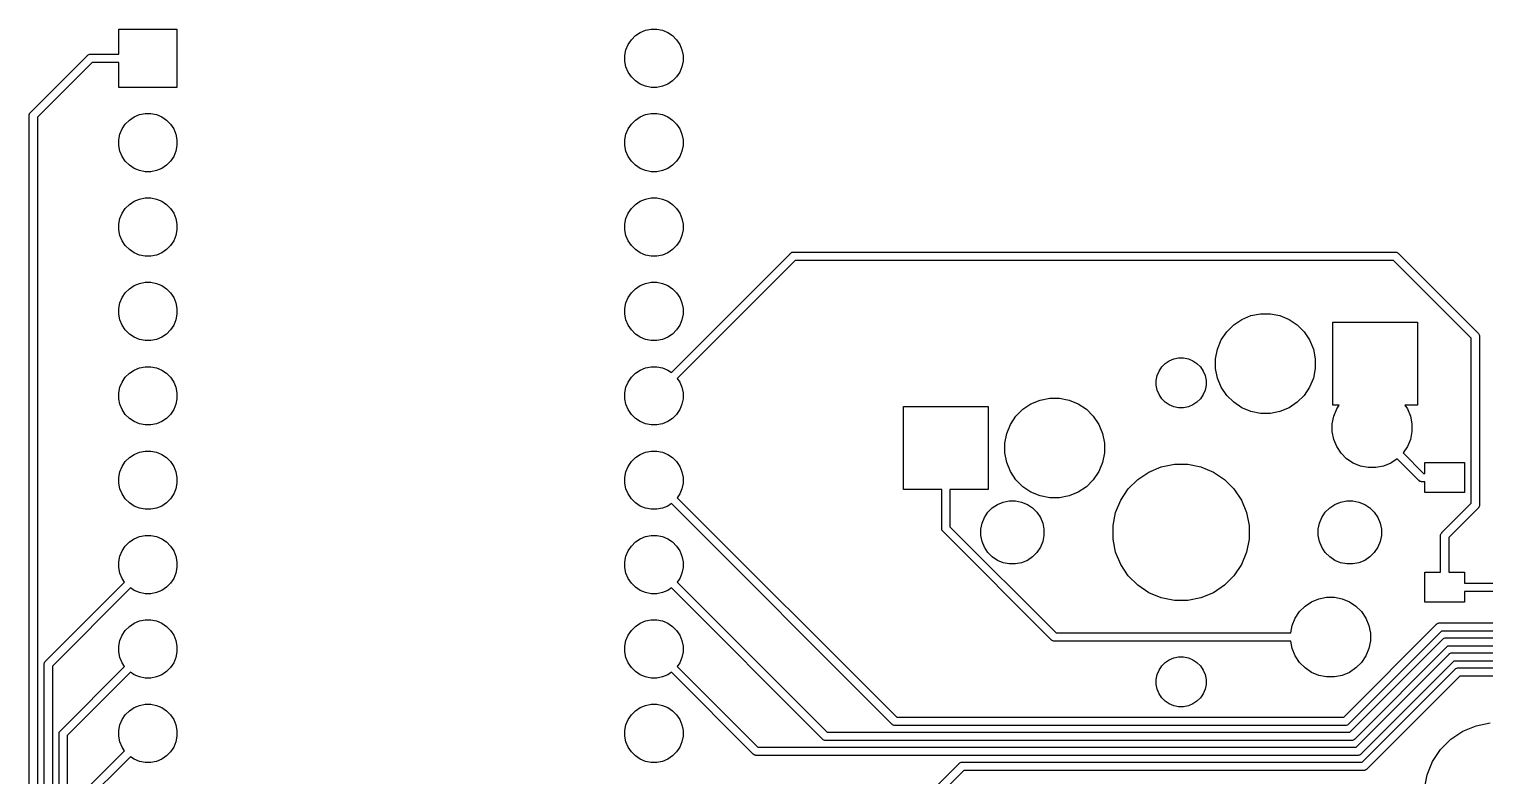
# Model space of a CAD drawing. Extents: x 52 to 337, y -160 to -34.
# Drawn here: x 54.21 to 98.05, y -56.54 to -34.07 of the extents above; entities that cross this region are included whole.
import ezdxf

# ---------------------------------------------------------------- set-up
doc = ezdxf.new("R2010")
doc.units = 0
doc.layers.add('BLACK', color=7, linetype='CONTINUOUS')

msp = doc.modelspace()

# ---------------------------------------------------------------- linework, layer by layer
at = {"layer": 'BLACK', "linetype": 'CONTINUOUS'}
for p, q in [((56.9087, -34.8175), (56.9087, -34.0662)), ((56.9087, -34.0662), (58.6613, -34.0662)), ((58.6613, -34.0662), (58.6613, -35.8188)), ((72.4664, -34.2618), (72.6099, -34.1659)), ((72.6099, -34.1659), (72.7694, -34.0999)), ((72.7694, -34.0999), (72.9387, -34.0662)), ((72.9387, -34.0662), (73.1113, -34.0662)), ((73.1113, -34.0662), (73.2806, -34.0999)), ((73.2806, -34.0999), (73.4401, -34.1659)), ((73.4401, -34.1659), (73.5836, -34.2618)), ((72.1824, -34.6869), (72.2484, -34.5274)), ((72.2484, -34.5274), (72.3443, -34.3839)), ((72.3443, -34.3839), (72.4664, -34.2618)), ((73.5836, -34.2618), (73.7057, -34.3839)), ((73.7057, -34.3839), (73.8016, -34.5274)), ((73.8016, -34.5274), (73.8676, -34.6869)), ((54.2496, -36.5736), (55.9648, -34.8584)), ((56.1093, -35.0675), (54.4587, -36.7181)), ((55.9648, -34.8584), (55.9687, -34.8537)), ((55.9687, -34.8537), (55.9734, -34.8498)), ((55.9734, -34.8498), (55.9877, -34.8381)), ((55.9734, -34.8498), (55.9734, -34.8498)), ((55.9877, -34.8381), (56.0094, -34.8265)), ((55.9877, -34.8381), (55.9877, -34.8381)), ((55.9877, -34.8381), (55.9877, -34.8381)), ((56.0094, -34.8265), (56.033, -34.8193)), ((56.033, -34.8193), (56.0514, -34.8175)), ((56.0514, -34.8175), (56.0575, -34.8169)), ((56.0514, -34.8175), (56.0514, -34.8175)), ((56.0575, -34.8169), (56.0636, -34.8175)), ((56.0636, -34.8175), (56.9087, -34.8175)), ((56.9087, -35.0675), (56.1093, -35.0675)), ((56.9087, -35.8188), (56.9087, -35.0675)), ((72.1487, -34.8562), (72.1824, -34.6869)), ((72.1487, -35.0288), (72.1487, -34.8562)), ((72.1824, -35.1981), (72.1487, -35.0288)), ((73.8676, -34.6869), (73.9013, -34.8562)), ((73.9013, -35.0288), (73.8676, -35.1981)), ((73.9013, -34.8562), (73.9013, -35.0288)), ((72.2484, -35.3576), (72.1824, -35.1981)), ((72.3443, -35.5011), (72.2484, -35.3576)), ((72.4664, -35.6232), (72.3443, -35.5011)), ((73.7057, -35.5011), (73.5836, -35.6232)), ((73.8016, -35.3576), (73.7057, -35.5011)), ((73.8676, -35.1981), (73.8016, -35.3576)), ((58.6613, -35.8188), (56.9087, -35.8188)), ((72.6099, -35.7191), (72.4664, -35.6232)), ((72.7694, -35.7851), (72.6099, -35.7191)), ((72.9387, -35.8188), (72.7694, -35.7851)), ((73.1113, -35.8188), (72.9387, -35.8188)), ((73.2806, -35.7851), (73.1113, -35.8188)), ((73.4401, -35.7191), (73.2806, -35.7851)), ((73.5836, -35.6232), (73.4401, -35.7191)), ((54.208, -36.6663), (54.2087, -36.6602)), ((54.2087, -36.6725), (54.208, -36.6663)), ((54.2087, -36.6602), (54.2105, -36.6418)), ((54.2087, -36.6602), (54.2087, -36.6602)), ((54.2087, -65.8914), (54.2087, -36.6725)), ((54.2105, -36.6418), (54.2176, -36.6183)), ((54.2176, -36.6183), (54.2241, -36.6062)), ((54.2241, -36.6062), (54.2292, -36.5966)), ((54.2292, -36.5966), (54.2409, -36.5823)), ((54.2409, -36.5823), (54.2448, -36.5775)), ((54.2448, -36.5775), (54.2496, -36.5736)), ((54.4587, -36.7181), (54.4587, -65.8458)), ((57.1043, -36.9239), (57.2264, -36.8018)), ((57.2264, -36.8018), (57.3699, -36.7059)), ((57.3699, -36.7059), (57.5294, -36.6399)), ((57.5294, -36.6399), (57.6987, -36.6062)), ((57.6987, -36.6062), (57.8713, -36.6062)), ((57.8713, -36.6062), (58.0406, -36.6399)), ((58.0406, -36.6399), (58.2001, -36.7059)), ((58.2001, -36.7059), (58.3436, -36.8018)), ((58.3436, -36.8018), (58.4657, -36.9239)), ((72.3443, -36.9239), (72.4664, -36.8018)), ((72.4664, -36.8018), (72.6099, -36.7059)), ((72.6099, -36.7059), (72.7694, -36.6399)), ((72.7694, -36.6399), (72.9387, -36.6062)), ((72.9387, -36.6062), (73.1113, -36.6062)), ((73.1113, -36.6062), (73.2806, -36.6399)), ((73.2806, -36.6399), (73.4401, -36.7059)), ((73.4401, -36.7059), (73.5836, -36.8018)), ((73.5836, -36.8018), (73.7057, -36.9239)), ((56.9087, -37.3962), (56.9424, -37.2269)), ((56.9424, -37.2269), (57.0084, -37.0674)), ((57.0084, -37.0674), (57.1043, -36.9239)), ((58.4657, -36.9239), (58.5616, -37.0674)), ((58.5616, -37.0674), (58.6276, -37.2269)), ((58.6276, -37.2269), (58.6613, -37.3962)), ((72.1487, -37.3962), (72.1824, -37.2269)), ((72.1824, -37.2269), (72.2484, -37.0674)), ((72.2484, -37.0674), (72.3443, -36.9239)), ((73.7057, -36.9239), (73.8016, -37.0674)), ((73.8016, -37.0674), (73.8676, -37.2269)), ((73.8676, -37.2269), (73.9013, -37.3962)), ((56.9087, -37.5688), (56.9087, -37.3962)), ((56.9424, -37.7381), (56.9087, -37.5688)), ((58.6613, -37.5688), (58.6276, -37.7381)), ((58.6613, -37.3962), (58.6613, -37.5688)), ((72.1487, -37.5688), (72.1487, -37.3962)), ((72.1824, -37.7381), (72.1487, -37.5688)), ((73.9013, -37.5688), (73.8676, -37.7381)), ((73.9013, -37.3962), (73.9013, -37.5688)), ((57.0084, -37.8976), (56.9424, -37.7381)), ((57.1043, -38.0411), (57.0084, -37.8976)), ((57.2264, -38.1632), (57.1043, -38.0411)), ((58.4657, -38.0411), (58.3436, -38.1632)), ((58.5616, -37.8976), (58.4657, -38.0411)), ((58.6276, -37.7381), (58.5616, -37.8976)), ((72.2484, -37.8976), (72.1824, -37.7381)), ((72.3443, -38.0411), (72.2484, -37.8976)), ((72.4664, -38.1632), (72.3443, -38.0411)), ((73.7057, -38.0411), (73.5836, -38.1632)), ((73.8016, -37.8976), (73.7057, -38.0411)), ((73.8676, -37.7381), (73.8016, -37.8976)), ((57.3699, -38.2591), (57.2264, -38.1632)), ((57.5294, -38.3251), (57.3699, -38.2591)), ((57.6987, -38.3588), (57.5294, -38.3251)), ((57.8713, -38.3588), (57.6987, -38.3588)), ((58.0406, -38.3251), (57.8713, -38.3588)), ((58.2001, -38.2591), (58.0406, -38.3251)), ((58.3436, -38.1632), (58.2001, -38.2591)), ((72.6099, -38.2591), (72.4664, -38.1632)), ((72.7694, -38.3251), (72.6099, -38.2591)), ((72.9387, -38.3588), (72.7694, -38.3251)), ((73.1113, -38.3588), (72.9387, -38.3588)), ((73.2806, -38.3251), (73.1113, -38.3588)), ((73.4401, -38.2591), (73.2806, -38.3251)), ((73.5836, -38.1632), (73.4401, -38.2591)), ((57.1043, -39.4639), (57.2264, -39.3418)), ((57.2264, -39.3418), (57.3699, -39.2459)), ((57.3699, -39.2459), (57.5294, -39.1799)), ((57.5294, -39.1799), (57.6987, -39.1462)), ((57.6987, -39.1462), (57.8713, -39.1462)), ((57.8713, -39.1462), (58.0406, -39.1799)), ((58.0406, -39.1799), (58.2001, -39.2459)), ((58.2001, -39.2459), (58.3436, -39.3418)), ((58.3436, -39.3418), (58.4657, -39.4639)), ((72.3443, -39.4639), (72.4664, -39.3418)), ((72.4664, -39.3418), (72.6099, -39.2459)), ((72.6099, -39.2459), (72.7694, -39.1799)), ((72.7694, -39.1799), (72.9387, -39.1462)), ((72.9387, -39.1462), (73.1113, -39.1462)), ((73.1113, -39.1462), (73.2806, -39.1799)), ((73.2806, -39.1799), (73.4401, -39.2459)), ((73.4401, -39.2459), (73.5836, -39.3418)), ((73.5836, -39.3418), (73.7057, -39.4639)), ((56.9087, -39.9362), (56.9424, -39.7669)), ((56.9424, -39.7669), (57.0084, -39.6074)), ((57.0084, -39.6074), (57.1043, -39.4639)), ((58.4657, -39.4639), (58.5616, -39.6074)), ((58.5616, -39.6074), (58.6276, -39.7669)), ((58.6276, -39.7669), (58.6613, -39.9362)), ((72.1487, -39.9362), (72.1824, -39.7669)), ((72.1824, -39.7669), (72.2484, -39.6074)), ((72.2484, -39.6074), (72.3443, -39.4639)), ((73.7057, -39.4639), (73.8016, -39.6074)), ((73.8016, -39.6074), (73.8676, -39.7669)), ((73.8676, -39.7669), (73.9013, -39.9362)), ((56.9087, -40.1088), (56.9087, -39.9362)), ((56.9424, -40.2781), (56.9087, -40.1088)), ((57.0084, -40.4376), (56.9424, -40.2781)), ((58.6276, -40.2781), (58.5616, -40.4376)), ((58.6613, -40.1088), (58.6276, -40.2781)), ((58.6613, -39.9362), (58.6613, -40.1088)), ((72.1487, -40.1088), (72.1487, -39.9362)), ((72.1824, -40.2781), (72.1487, -40.1088)), ((72.2484, -40.4376), (72.1824, -40.2781)), ((73.8676, -40.2781), (73.8016, -40.4376)), ((73.9013, -40.1088), (73.8676, -40.2781)), ((73.9013, -39.9362), (73.9013, -40.1088)), ((57.1043, -40.5811), (57.0084, -40.4376)), ((57.2264, -40.7032), (57.1043, -40.5811)), ((57.3699, -40.7991), (57.2264, -40.7032)), ((58.3436, -40.7032), (58.2001, -40.7991)), ((58.4657, -40.5811), (58.3436, -40.7032)), ((58.5616, -40.4376), (58.4657, -40.5811)), ((72.3443, -40.5811), (72.2484, -40.4376)), ((72.4664, -40.7032), (72.3443, -40.5811)), ((72.6099, -40.7991), (72.4664, -40.7032)), ((73.5836, -40.7032), (73.4401, -40.7991)), ((73.7057, -40.5811), (73.5836, -40.7032)), ((73.8016, -40.4376), (73.7057, -40.5811)), ((57.5294, -40.8651), (57.3699, -40.7991)), ((57.6987, -40.8988), (57.5294, -40.8651)), ((57.8713, -40.8988), (57.6987, -40.8988)), ((58.0406, -40.8651), (57.8713, -40.8988)), ((58.2001, -40.7991), (58.0406, -40.8651)), ((72.7694, -40.8651), (72.6099, -40.7991)), ((72.9387, -40.8988), (72.7694, -40.8651)), ((73.1113, -40.8988), (72.9387, -40.8988)), ((73.2806, -40.8651), (73.1113, -40.8988)), ((73.4401, -40.7991), (73.2806, -40.8651)), ((73.5508, -44.3999), (77.1348, -40.8159)), ((77.2793, -41.025), (73.7276, -44.5767)), ((77.1348, -40.8159), (77.1387, -40.8112)), ((77.1387, -40.8112), (77.1434, -40.8073)), ((77.1434, -40.8073), (77.1577, -40.7956)), ((77.1434, -40.8073), (77.1434, -40.8073)), ((77.1577, -40.7956), (77.1794, -40.784)), ((77.1577, -40.7956), (77.1577, -40.7956)), ((77.1577, -40.7956), (77.1577, -40.7956)), ((77.1794, -40.784), (77.203, -40.7768)), ((77.203, -40.7768), (77.2214, -40.775)), ((77.2214, -40.775), (77.2275, -40.7744)), ((77.2214, -40.775), (77.2214, -40.775)), ((77.2275, -40.7744), (77.2336, -40.775)), ((77.2336, -40.775), (95.3439, -40.775)), ((95.2982, -41.025), (77.2793, -41.025)), ((97.6375, -43.3643), (95.2982, -41.025)), ((95.3439, -40.775), (95.35, -40.7744)), ((95.35, -40.7744), (95.3561, -40.775)), ((95.3561, -40.775), (95.3561, -40.775)), ((95.3561, -40.775), (95.3745, -40.7768)), ((95.3745, -40.7768), (95.3981, -40.784)), ((95.3981, -40.784), (95.4198, -40.7956)), ((95.4198, -40.7956), (95.4388, -40.8112)), ((95.4388, -40.8112), (95.4427, -40.816)), ((95.4427, -40.816), (97.8466, -43.2198)), ((57.0084, -42.1474), (57.1043, -42.0039)), ((57.1043, -42.0039), (57.2264, -41.8818)), ((57.2264, -41.8818), (57.3699, -41.7859)), ((57.3699, -41.7859), (57.5294, -41.7199)), ((57.5294, -41.7199), (57.6987, -41.6862)), ((57.6987, -41.6862), (57.8713, -41.6862)), ((57.8713, -41.6862), (58.0406, -41.7199)), ((58.0406, -41.7199), (58.2001, -41.7859)), ((58.2001, -41.7859), (58.3436, -41.8818)), ((58.3436, -41.8818), (58.4657, -42.0039)), ((58.4657, -42.0039), (58.5616, -42.1474)), ((72.2484, -42.1474), (72.3443, -42.0039)), ((72.3443, -42.0039), (72.4664, -41.8818)), ((72.4664, -41.8818), (72.6099, -41.7859)), ((72.6099, -41.7859), (72.7694, -41.7199)), ((72.7694, -41.7199), (72.9387, -41.6862)), ((72.9387, -41.6862), (73.1113, -41.6862)), ((73.1113, -41.6862), (73.2806, -41.7199)), ((73.2806, -41.7199), (73.4401, -41.7859)), ((73.4401, -41.7859), (73.5836, -41.8818)), ((73.5836, -41.8818), (73.7057, -42.0039)), ((73.7057, -42.0039), (73.8016, -42.1474)), ((56.9087, -42.4762), (56.9424, -42.3069)), ((56.9087, -42.6488), (56.9087, -42.4762)), ((56.9424, -42.3069), (57.0084, -42.1474)), ((58.5616, -42.1474), (58.6276, -42.3069)), ((58.6276, -42.3069), (58.6613, -42.4762)), ((58.6613, -42.4762), (58.6613, -42.6488)), ((72.1487, -42.4762), (72.1824, -42.3069)), ((72.1487, -42.6488), (72.1487, -42.4762)), ((72.1824, -42.3069), (72.2484, -42.1474)), ((73.8016, -42.1474), (73.8676, -42.3069)), ((73.8676, -42.3069), (73.9013, -42.4762)), ((73.9013, -42.4762), (73.9013, -42.6488)), ((56.9424, -42.8181), (56.9087, -42.6488)), ((57.0084, -42.9776), (56.9424, -42.8181)), ((58.6276, -42.8181), (58.5616, -42.9776)), ((58.6613, -42.6488), (58.6276, -42.8181)), ((72.1824, -42.8181), (72.1487, -42.6488)), ((72.2484, -42.9776), (72.1824, -42.8181)), ((73.8676, -42.8181), (73.8016, -42.9776)), ((73.9013, -42.6488), (73.8676, -42.8181)), ((90.4838, -42.9674), (90.7295, -42.8032)), ((90.7295, -42.8032), (91.0025, -42.6901)), ((91.0025, -42.6901), (91.2923, -42.6325)), ((91.2923, -42.6325), (91.5877, -42.6325)), ((91.5877, -42.6325), (91.8775, -42.6901)), ((91.8775, -42.6901), (92.1505, -42.8032)), ((92.1505, -42.8032), (92.3962, -42.9674)), ((93.467, -45.3825), (93.467, -42.8825)), ((93.467, -42.8825), (96.017, -42.8825)), ((96.017, -42.8825), (96.017, -45.3825)), ((57.1043, -43.1211), (57.0084, -42.9776)), ((57.2264, -43.2432), (57.1043, -43.1211)), ((57.3699, -43.3391), (57.2264, -43.2432)), ((57.5294, -43.4051), (57.3699, -43.3391)), ((58.2001, -43.3391), (58.0406, -43.4051)), ((58.3436, -43.2432), (58.2001, -43.3391)), ((58.4657, -43.1211), (58.3436, -43.2432)), ((58.5616, -42.9776), (58.4657, -43.1211)), ((72.3443, -43.1211), (72.2484, -42.9776)), ((72.4664, -43.2432), (72.3443, -43.1211)), ((72.6099, -43.3391), (72.4664, -43.2432)), ((72.7694, -43.4051), (72.6099, -43.3391)), ((73.4401, -43.3391), (73.2806, -43.4051)), ((73.5836, -43.2432), (73.4401, -43.3391)), ((73.7057, -43.1211), (73.5836, -43.2432)), ((73.8016, -42.9776), (73.7057, -43.1211)), ((90.1107, -43.422), (90.2749, -43.1763)), ((90.2749, -43.1763), (90.4838, -42.9674)), ((92.3962, -42.9674), (92.6051, -43.1763)), ((92.6051, -43.1763), (92.7693, -43.422)), ((97.6375, -48.3357), (97.6375, -43.3643)), ((97.8466, -43.2198), (97.8513, -43.2237)), ((97.8513, -43.2237), (97.8669, -43.2427)), ((97.8669, -43.2427), (97.8785, -43.2644)), ((97.8785, -43.2644), (97.8857, -43.288)), ((97.8857, -43.288), (97.8875, -43.3064)), ((97.8875, -43.3064), (97.8875, -43.3064)), ((97.8875, -43.3064), (97.8881, -43.3125)), ((97.8881, -43.3125), (97.8875, -43.3186)), ((97.8875, -43.3186), (97.8875, -48.3814)), ((57.6987, -43.4388), (57.5294, -43.4051)), ((57.8713, -43.4388), (57.6987, -43.4388)), ((58.0406, -43.4051), (57.8713, -43.4388)), ((72.9387, -43.4388), (72.7694, -43.4051)), ((73.1113, -43.4388), (72.9387, -43.4388)), ((73.2806, -43.4051), (73.1113, -43.4388)), ((89.94, -43.9848), (89.9976, -43.695)), ((89.9976, -43.695), (90.1107, -43.422)), ((92.7693, -43.422), (92.8824, -43.695)), ((92.8824, -43.695), (92.94, -43.9848)), ((57.3699, -44.3259), (57.5294, -44.2599)), ((57.5294, -44.2599), (57.6987, -44.2262)), ((57.6987, -44.2262), (57.8713, -44.2262)), ((57.8713, -44.2262), (58.0406, -44.2599)), ((58.0406, -44.2599), (58.2001, -44.3259)), ((72.6099, -44.3259), (72.7694, -44.2599)), ((72.7694, -44.2599), (72.9387, -44.2262)), ((72.9387, -44.2262), (73.1113, -44.2262)), ((73.1113, -44.2262), (73.2806, -44.2599)), ((73.2806, -44.2599), (73.4401, -44.3259)), ((88.2354, -44.3572), (88.3174, -44.2344)), ((88.3174, -44.2344), (88.4219, -44.1299)), ((88.4219, -44.1299), (88.5447, -44.0479)), ((88.5447, -44.0479), (88.6812, -43.9913)), ((88.6812, -43.9913), (88.8261, -43.9625)), ((88.8261, -43.9625), (88.9739, -43.9625)), ((88.9739, -43.9625), (89.1188, -43.9913)), ((89.1188, -43.9913), (89.2553, -44.0479)), ((89.2553, -44.0479), (89.3781, -44.1299)), ((89.3781, -44.1299), (89.4826, -44.2344)), ((89.4826, -44.2344), (89.5646, -44.3572)), ((89.94, -44.2802), (89.94, -43.9848)), ((92.94, -43.9848), (92.94, -44.2802)), ((56.9424, -44.8469), (57.0084, -44.6874)), ((57.0084, -44.6874), (57.1043, -44.5439)), ((57.1043, -44.5439), (57.2264, -44.4218)), ((57.2264, -44.4218), (57.3699, -44.3259)), ((58.2001, -44.3259), (58.3436, -44.4218)), ((58.3436, -44.4218), (58.4657, -44.5439)), ((58.4657, -44.5439), (58.5616, -44.6874)), ((58.5616, -44.6874), (58.6276, -44.8469)), ((72.1824, -44.8469), (72.2484, -44.6874)), ((72.2484, -44.6874), (72.3443, -44.5439)), ((72.3443, -44.5439), (72.4664, -44.4218)), ((72.4664, -44.4218), (72.6099, -44.3259)), ((73.4401, -44.3259), (73.5508, -44.3999)), ((73.7276, -44.5767), (73.8016, -44.6874)), ((73.8016, -44.6874), (73.8676, -44.8469)), ((88.15, -44.6386), (88.1788, -44.4937)), ((88.15, -44.7864), (88.15, -44.6386)), ((88.1788, -44.4937), (88.2354, -44.3572)), ((89.5646, -44.3572), (89.6212, -44.4937)), ((89.6212, -44.4937), (89.65, -44.6386)), ((89.65, -44.6386), (89.65, -44.7864)), ((89.9976, -44.57), (89.94, -44.2802)), ((90.1107, -44.843), (89.9976, -44.57)), ((92.8824, -44.57), (92.7693, -44.843)), ((92.94, -44.2802), (92.8824, -44.57)), ((56.9087, -45.0162), (56.9424, -44.8469)), ((56.9087, -45.1888), (56.9087, -45.0162)), ((58.6276, -44.8469), (58.6613, -45.0162)), ((58.6613, -45.0162), (58.6613, -45.1888)), ((72.1487, -45.0162), (72.1824, -44.8469)), ((72.1487, -45.1888), (72.1487, -45.0162)), ((73.8676, -44.8469), (73.9013, -45.0162)), ((73.9013, -45.0162), (73.9013, -45.1888)), ((88.1788, -44.9313), (88.15, -44.7864)), ((88.2354, -45.0678), (88.1788, -44.9313)), ((88.3174, -45.1906), (88.2354, -45.0678)), ((89.5646, -45.0678), (89.4826, -45.1906)), ((89.6212, -44.9313), (89.5646, -45.0678)), ((89.65, -44.7864), (89.6212, -44.9313)), ((90.2749, -45.0887), (90.1107, -44.843)), ((90.4838, -45.2976), (90.2749, -45.0887)), ((92.6051, -45.0887), (92.3962, -45.2976)), ((92.7693, -44.843), (92.6051, -45.0887)), ((56.9424, -45.3581), (56.9087, -45.1888)), ((57.0084, -45.5176), (56.9424, -45.3581)), ((57.1043, -45.6611), (57.0084, -45.5176)), ((58.5616, -45.5176), (58.4657, -45.6611)), ((58.6276, -45.3581), (58.5616, -45.5176)), ((58.6613, -45.1888), (58.6276, -45.3581)), ((72.1824, -45.3581), (72.1487, -45.1888)), ((72.2484, -45.5176), (72.1824, -45.3581)), ((72.3443, -45.6611), (72.2484, -45.5176)), ((73.8016, -45.5176), (73.7057, -45.6611)), ((73.8676, -45.3581), (73.8016, -45.5176)), ((73.9013, -45.1888), (73.8676, -45.3581)), ((80.54, -47.9225), (80.54, -45.4225)), ((80.54, -45.4225), (83.09, -45.4225)), ((83.09, -45.4225), (83.09, -47.9225)), ((83.9249, -45.7163), (84.1338, -45.5074)), ((84.1338, -45.5074), (84.3795, -45.3432)), ((84.3795, -45.3432), (84.6525, -45.2301)), ((84.6525, -45.2301), (84.9423, -45.1725)), ((84.9423, -45.1725), (85.2377, -45.1725)), ((85.2377, -45.1725), (85.5275, -45.2301)), ((85.5275, -45.2301), (85.8005, -45.3432)), ((85.8005, -45.3432), (86.0462, -45.5074)), ((86.0462, -45.5074), (86.2551, -45.7163)), ((88.4219, -45.2951), (88.3174, -45.1906)), ((88.5447, -45.3771), (88.4219, -45.2951)), ((88.6812, -45.4337), (88.5447, -45.3771)), ((88.8261, -45.4625), (88.6812, -45.4337)), ((88.9739, -45.4625), (88.8261, -45.4625)), ((89.1188, -45.4337), (88.9739, -45.4625)), ((89.2553, -45.3771), (89.1188, -45.4337)), ((89.3781, -45.2951), (89.2553, -45.3771)), ((89.4826, -45.1906), (89.3781, -45.2951)), ((90.7295, -45.4618), (90.4838, -45.2976)), ((91.0025, -45.5749), (90.7295, -45.4618)), ((91.2923, -45.6325), (91.0025, -45.5749)), ((91.8775, -45.5749), (91.5877, -45.6325)), ((92.1505, -45.4618), (91.8775, -45.5749)), ((92.3962, -45.2976), (92.1505, -45.4618)), ((93.6611, -45.3825), (93.467, -45.3825)), ((93.4961, -45.7125), (93.5866, -45.4941)), ((93.5866, -45.4941), (93.6611, -45.3825)), ((96.017, -45.3825), (95.6389, -45.3825)), ((95.6389, -45.3825), (95.7134, -45.4941)), ((95.7134, -45.4941), (95.8039, -45.7125)), ((57.2264, -45.7832), (57.1043, -45.6611)), ((57.3699, -45.8791), (57.2264, -45.7832)), ((57.5294, -45.9451), (57.3699, -45.8791)), ((57.6987, -45.9788), (57.5294, -45.9451)), ((57.8713, -45.9788), (57.6987, -45.9788)), ((58.0406, -45.9451), (57.8713, -45.9788)), ((58.2001, -45.8791), (58.0406, -45.9451)), ((58.3436, -45.7832), (58.2001, -45.8791)), ((58.4657, -45.6611), (58.3436, -45.7832)), ((72.4664, -45.7832), (72.3443, -45.6611)), ((72.6099, -45.8791), (72.4664, -45.7832)), ((72.7694, -45.9451), (72.6099, -45.8791)), ((72.9387, -45.9788), (72.7694, -45.9451)), ((73.1113, -45.9788), (72.9387, -45.9788)), ((73.2806, -45.9451), (73.1113, -45.9788)), ((73.4401, -45.8791), (73.2806, -45.9451)), ((73.5836, -45.7832), (73.4401, -45.8791)), ((73.7057, -45.6611), (73.5836, -45.7832)), ((83.6476, -46.235), (83.7607, -45.962)), ((83.7607, -45.962), (83.9249, -45.7163)), ((86.2551, -45.7163), (86.4193, -45.962)), ((86.4193, -45.962), (86.5324, -46.235)), ((91.5877, -45.6325), (91.2923, -45.6325)), ((93.45, -45.9443), (93.4961, -45.7125)), ((93.45, -46.1807), (93.45, -45.9443)), ((95.8039, -45.7125), (95.85, -45.9443)), ((95.85, -45.9443), (95.85, -46.1807)), ((83.59, -46.5248), (83.6476, -46.235)), ((86.5324, -46.235), (86.59, -46.5248)), ((93.4961, -46.4125), (93.45, -46.1807)), ((93.5866, -46.6309), (93.4961, -46.4125)), ((95.8039, -46.4125), (95.7134, -46.6309)), ((95.85, -46.1807), (95.8039, -46.4125)), ((57.2264, -46.9618), (57.3699, -46.8659)), ((57.3699, -46.8659), (57.5294, -46.7999)), ((57.5294, -46.7999), (57.6987, -46.7662)), ((57.6987, -46.7662), (57.8713, -46.7662)), ((57.8713, -46.7662), (58.0406, -46.7999)), ((58.0406, -46.7999), (58.2001, -46.8659)), ((58.2001, -46.8659), (58.3436, -46.9618)), ((72.4664, -46.9618), (72.6099, -46.8659)), ((72.6099, -46.8659), (72.7694, -46.7999)), ((72.7694, -46.7999), (72.9387, -46.7662)), ((72.9387, -46.7662), (73.1113, -46.7662)), ((73.1113, -46.7662), (73.2806, -46.7999)), ((73.2806, -46.7999), (73.4401, -46.8659)), ((73.4401, -46.8659), (73.5836, -46.9618)), ((83.59, -46.8202), (83.59, -46.5248)), ((83.6476, -47.11), (83.59, -46.8202)), ((86.59, -46.8202), (86.5324, -47.11)), ((86.59, -46.5248), (86.59, -46.8202)), ((93.7179, -46.8275), (93.5866, -46.6309)), ((93.885, -46.9946), (93.7179, -46.8275)), ((95.7134, -46.6309), (95.586, -46.8217)), ((95.586, -46.8217), (96.2018, -47.4375)), ((56.9424, -47.3869), (57.0084, -47.2274)), ((57.0084, -47.2274), (57.1043, -47.0839)), ((57.1043, -47.0839), (57.2264, -46.9618)), ((58.3436, -46.9618), (58.4657, -47.0839)), ((58.4657, -47.0839), (58.5616, -47.2274)), ((58.5616, -47.2274), (58.6276, -47.3869)), ((72.1824, -47.3869), (72.2484, -47.2274)), ((72.2484, -47.2274), (72.3443, -47.0839)), ((72.3443, -47.0839), (72.4664, -46.9618)), ((73.5836, -46.9618), (73.7057, -47.0839)), ((73.7057, -47.0839), (73.8016, -47.2274)), ((73.8016, -47.2274), (73.8676, -47.3869)), ((83.7607, -47.383), (83.6476, -47.11)), ((86.5324, -47.11), (86.4193, -47.383)), ((87.929, -47.3958), (88.302, -47.2413)), ((88.302, -47.2413), (88.6981, -47.1625)), ((88.6981, -47.1625), (89.1019, -47.1625)), ((89.1019, -47.1625), (89.498, -47.2413)), ((89.498, -47.2413), (89.871, -47.3958)), ((94.0816, -47.1259), (93.885, -46.9946)), ((94.3, -47.2164), (94.0816, -47.1259)), ((94.5318, -47.2625), (94.3, -47.2164)), ((94.7682, -47.2625), (94.5318, -47.2625)), ((95, -47.2164), (94.7682, -47.2625)), ((95.2184, -47.1259), (95, -47.2164)), ((95.4092, -46.9985), (95.2184, -47.1259)), ((96.0573, -47.6466), (95.4092, -46.9985)), ((96.2375, -47.4375), (96.2375, -47.1125)), ((96.2375, -47.1125), (97.4375, -47.1125)), ((97.4375, -47.1125), (97.4375, -48.0125)), ((56.9087, -47.5562), (56.9424, -47.3869)), ((56.9087, -47.7288), (56.9087, -47.5562)), ((56.9424, -47.8981), (56.9087, -47.7288)), ((58.6276, -47.3869), (58.6613, -47.5562)), ((58.6613, -47.7288), (58.6276, -47.8981)), ((58.6613, -47.5562), (58.6613, -47.7288)), ((72.1487, -47.5562), (72.1824, -47.3869)), ((72.1487, -47.7288), (72.1487, -47.5562)), ((72.1824, -47.8981), (72.1487, -47.7288)), ((73.8676, -47.3869), (73.9013, -47.5562)), ((73.9013, -47.7288), (73.8676, -47.8981)), ((73.9013, -47.5562), (73.9013, -47.7288)), ((83.9249, -47.6287), (83.7607, -47.383)), ((84.1338, -47.8376), (83.9249, -47.6287)), ((86.2551, -47.6287), (86.0462, -47.8376)), ((86.4193, -47.383), (86.2551, -47.6287)), ((87.3077, -47.9057), (87.5932, -47.6202)), ((87.5932, -47.6202), (87.929, -47.3958)), ((89.871, -47.3958), (90.2068, -47.6202)), ((90.2068, -47.6202), (90.4923, -47.9057)), ((96.0612, -47.6513), (96.0573, -47.6466)), ((96.0659, -47.6552), (96.0612, -47.6513)), ((96.0747, -47.6624), (96.0659, -47.6552)), ((96.0659, -47.6552), (96.0659, -47.6552)), ((96.0802, -47.6669), (96.0747, -47.6624)), ((96.1019, -47.6785), (96.0802, -47.6669)), ((96.1255, -47.6857), (96.1019, -47.6785)), ((96.1439, -47.6875), (96.1255, -47.6857)), ((96.15, -47.6881), (96.1439, -47.6875)), ((96.1439, -47.6875), (96.1439, -47.6875)), ((96.1561, -47.6875), (96.15, -47.6881)), ((96.2375, -47.6875), (96.1561, -47.6875)), ((96.2018, -47.4375), (96.2375, -47.4375)), ((96.2375, -48.0125), (96.2375, -47.6875)), ((57.0084, -48.0576), (56.9424, -47.8981)), ((57.1043, -48.2011), (57.0084, -48.0576)), ((57.2264, -48.3232), (57.1043, -48.2011)), ((58.4657, -48.2011), (58.3436, -48.3232)), ((58.5616, -48.0576), (58.4657, -48.2011)), ((58.6276, -47.8981), (58.5616, -48.0576)), ((72.2484, -48.0576), (72.1824, -47.8981)), ((72.3443, -48.2011), (72.2484, -48.0576)), ((72.4664, -48.3232), (72.3443, -48.2011)), ((73.8016, -48.0576), (73.7276, -48.1683)), ((73.7276, -48.1683), (80.3343, -54.775)), ((73.8676, -47.8981), (73.8016, -48.0576)), ((81.69, -47.9225), (80.54, -47.9225)), ((81.69, -49.0884), (81.69, -47.9225)), ((83.09, -47.9225), (81.94, -47.9225)), ((81.94, -47.9225), (81.94, -49.0427)), ((84.3795, -48.0018), (84.1338, -47.8376)), ((84.6525, -48.1149), (84.3795, -48.0018)), ((84.9423, -48.1725), (84.6525, -48.1149)), ((85.2377, -48.1725), (84.9423, -48.1725)), ((85.5275, -48.1149), (85.2377, -48.1725)), ((85.8005, -48.0018), (85.5275, -48.1149)), ((86.0462, -47.8376), (85.8005, -48.0018)), ((87.0833, -48.2415), (87.3077, -47.9057)), ((90.4923, -47.9057), (90.7167, -48.2415)), ((97.4375, -48.0125), (96.2375, -48.0125)), ((57.3699, -48.4191), (57.2264, -48.3232)), ((57.5294, -48.4851), (57.3699, -48.4191)), ((57.6987, -48.5188), (57.5294, -48.4851)), ((57.8713, -48.5188), (57.6987, -48.5188)), ((58.0406, -48.4851), (57.8713, -48.5188)), ((58.2001, -48.4191), (58.0406, -48.4851)), ((58.3436, -48.3232), (58.2001, -48.4191)), ((72.6099, -48.4191), (72.4664, -48.3232)), ((72.7694, -48.4851), (72.6099, -48.4191)), ((72.9387, -48.5188), (72.7694, -48.4851)), ((73.1113, -48.5188), (72.9387, -48.5188)), ((73.2806, -48.4851), (73.1113, -48.5188)), ((73.4401, -48.4191), (73.2806, -48.4851)), ((73.5508, -48.3451), (73.4401, -48.4191)), ((80.1898, -54.9841), (73.5508, -48.3451)), ((82.9781, -48.7625), (83.0821, -48.6069)), ((83.0821, -48.6069), (83.2144, -48.4746)), ((83.2144, -48.4746), (83.37, -48.3706)), ((83.37, -48.3706), (83.5429, -48.299)), ((83.5429, -48.299), (83.7264, -48.2625)), ((83.7264, -48.2625), (83.9136, -48.2625)), ((83.9136, -48.2625), (84.0971, -48.299)), ((84.0971, -48.299), (84.27, -48.3706)), ((84.27, -48.3706), (84.4256, -48.4746)), ((84.4256, -48.4746), (84.5579, -48.6069)), ((84.5579, -48.6069), (84.6619, -48.7625)), ((86.85, -49.0106), (86.9288, -48.6145)), ((86.9288, -48.6145), (87.0833, -48.2415)), ((90.7167, -48.2415), (90.8712, -48.6145)), ((90.8712, -48.6145), (90.95, -49.0106)), ((93.1381, -48.7625), (93.2421, -48.6069)), ((93.2421, -48.6069), (93.3744, -48.4746)), ((93.3744, -48.4746), (93.53, -48.3706)), ((93.53, -48.3706), (93.7029, -48.299)), ((93.7029, -48.299), (93.8864, -48.2625)), ((93.8864, -48.2625), (94.0736, -48.2625)), ((94.0736, -48.2625), (94.2571, -48.299)), ((94.2571, -48.299), (94.43, -48.3706)), ((94.43, -48.3706), (94.5856, -48.4746)), ((94.5856, -48.4746), (94.7179, -48.6069)), ((94.7179, -48.6069), (94.8219, -48.7625)), ((96.7535, -49.2198), (97.6375, -48.3357)), ((97.8466, -48.4802), (96.9625, -49.3643)), ((97.8513, -48.4763), (97.8466, -48.4802)), ((97.8612, -48.4643), (97.8513, -48.4763)), ((97.8669, -48.4573), (97.8612, -48.4643)), ((97.8785, -48.4356), (97.8669, -48.4573)), ((97.8857, -48.412), (97.8785, -48.4356)), ((97.8875, -48.3936), (97.8857, -48.412)), ((97.8875, -48.3814), (97.8881, -48.3875)), ((97.8881, -48.3875), (97.8875, -48.3936)), ((97.8875, -48.3936), (97.8875, -48.3936)), ((81.6894, -49.0945), (81.69, -49.0884)), ((81.69, -49.1006), (81.6894, -49.0945)), ((81.6918, -49.119), (81.69, -49.1006)), ((81.69, -49.1006), (81.69, -49.1006)), ((81.94, -49.0427), (85.1348, -52.2375)), ((82.87, -49.1189), (82.9065, -48.9354)), ((82.9065, -48.9354), (82.9781, -48.7625)), ((84.6619, -48.7625), (84.7335, -48.9354)), ((84.7335, -48.9354), (84.77, -49.1189)), ((86.85, -49.4144), (86.85, -49.0106)), ((90.95, -49.0106), (90.95, -49.4144)), ((93.03, -49.1189), (93.0665, -48.9354)), ((93.0665, -48.9354), (93.1381, -48.7625)), ((94.8219, -48.7625), (94.8935, -48.9354)), ((94.8935, -48.9354), (94.93, -49.1189)), ((57.1043, -49.6239), (57.2264, -49.5018)), ((57.2264, -49.5018), (57.3699, -49.4059)), ((57.3699, -49.4059), (57.5294, -49.3399)), ((57.5294, -49.3399), (57.6987, -49.3062)), ((57.6987, -49.3062), (57.8713, -49.3062)), ((57.8713, -49.3062), (58.0406, -49.3399)), ((58.0406, -49.3399), (58.2001, -49.4059)), ((58.2001, -49.4059), (58.3436, -49.5018)), ((58.3436, -49.5018), (58.4657, -49.6239)), ((72.3443, -49.6239), (72.4664, -49.5018)), ((72.4664, -49.5018), (72.6099, -49.4059)), ((72.6099, -49.4059), (72.7694, -49.3399)), ((72.7694, -49.3399), (72.9387, -49.3062)), ((72.9387, -49.3062), (73.1113, -49.3062)), ((73.1113, -49.3062), (73.2806, -49.3399)), ((73.2806, -49.3399), (73.4401, -49.4059)), ((73.4401, -49.4059), (73.5836, -49.5018)), ((73.5836, -49.5018), (73.7057, -49.6239)), ((81.699, -49.1426), (81.6918, -49.119)), ((81.7106, -49.1643), (81.699, -49.1426)), ((81.7262, -49.1833), (81.7106, -49.1643)), ((81.731, -49.1872), (81.7262, -49.1833)), ((84.9903, -52.4466), (81.731, -49.1872)), ((82.87, -49.3061), (82.87, -49.1189)), ((82.9065, -49.4896), (82.87, -49.3061)), ((82.9781, -49.6625), (82.9065, -49.4896)), ((84.7335, -49.4896), (84.6619, -49.6625)), ((84.77, -49.3061), (84.7335, -49.4896)), ((84.77, -49.1189), (84.77, -49.3061)), ((86.9288, -49.8105), (86.85, -49.4144)), ((90.95, -49.4144), (90.8712, -49.8105)), ((93.03, -49.3061), (93.03, -49.1189)), ((93.0665, -49.4896), (93.03, -49.3061)), ((93.1381, -49.6625), (93.0665, -49.4896)), ((94.8935, -49.4896), (94.8219, -49.6625)), ((94.93, -49.3061), (94.8935, -49.4896)), ((94.93, -49.1189), (94.93, -49.3061)), ((96.7119, -49.3125), (96.7125, -49.3064)), ((96.7125, -49.3186), (96.7119, -49.3125)), ((96.7125, -49.3064), (96.7143, -49.288)), ((96.7125, -49.3064), (96.7125, -49.3064)), ((96.7125, -50.4125), (96.7125, -49.3186)), ((96.7143, -49.288), (96.7215, -49.2644)), ((96.7215, -49.2644), (96.7331, -49.2427)), ((96.7331, -49.2427), (96.7487, -49.2237)), ((96.7487, -49.2237), (96.7535, -49.2198)), ((96.9625, -49.3643), (96.9625, -50.4125)), ((56.9087, -50.0962), (56.9424, -49.9269)), ((56.9424, -49.9269), (57.0084, -49.7674)), ((57.0084, -49.7674), (57.1043, -49.6239)), ((58.4657, -49.6239), (58.5616, -49.7674)), ((58.5616, -49.7674), (58.6276, -49.9269)), ((58.6276, -49.9269), (58.6613, -50.0962)), ((72.1487, -50.0962), (72.1824, -49.9269)), ((72.1824, -49.9269), (72.2484, -49.7674)), ((72.2484, -49.7674), (72.3443, -49.6239)), ((73.7057, -49.6239), (73.8016, -49.7674)), ((73.8016, -49.7674), (73.8676, -49.9269)), ((73.8676, -49.9269), (73.9013, -50.0962)), ((83.0821, -49.8181), (82.9781, -49.6625)), ((83.2144, -49.9504), (83.0821, -49.8181)), ((83.37, -50.0544), (83.2144, -49.9504)), ((84.4256, -49.9504), (84.27, -50.0544)), ((84.5579, -49.8181), (84.4256, -49.9504)), ((84.6619, -49.6625), (84.5579, -49.8181)), ((87.0833, -50.1835), (86.9288, -49.8105)), ((90.8712, -49.8105), (90.7167, -50.1835)), ((93.2421, -49.8181), (93.1381, -49.6625)), ((93.3744, -49.9504), (93.2421, -49.8181)), ((93.53, -50.0544), (93.3744, -49.9504)), ((94.5856, -49.9504), (94.43, -50.0544)), ((94.7179, -49.8181), (94.5856, -49.9504)), ((94.8219, -49.6625), (94.7179, -49.8181)), ((56.9087, -50.2688), (56.9087, -50.0962)), ((56.9424, -50.4381), (56.9087, -50.2688)), ((58.6613, -50.2688), (58.6276, -50.4381)), ((58.6613, -50.0962), (58.6613, -50.2688)), ((72.1487, -50.2688), (72.1487, -50.0962)), ((72.1824, -50.4381), (72.1487, -50.2688)), ((73.9013, -50.2688), (73.8676, -50.4381)), ((73.9013, -50.0962), (73.9013, -50.2688)), ((83.5429, -50.126), (83.37, -50.0544)), ((83.7264, -50.1625), (83.5429, -50.126)), ((83.9136, -50.1625), (83.7264, -50.1625)), ((84.0971, -50.126), (83.9136, -50.1625)), ((84.27, -50.0544), (84.0971, -50.126)), ((87.3077, -50.5193), (87.0833, -50.1835)), ((90.7167, -50.1835), (90.4923, -50.5193)), ((93.7029, -50.126), (93.53, -50.0544)), ((93.8864, -50.1625), (93.7029, -50.126)), ((94.0736, -50.1625), (93.8864, -50.1625)), ((94.2571, -50.126), (94.0736, -50.1625)), ((94.43, -50.0544), (94.2571, -50.126)), ((96.2375, -51.3125), (96.2375, -50.4125)), ((96.2375, -50.4125), (96.7125, -50.4125)), ((96.9625, -50.4125), (97.4375, -50.4125)), ((97.4375, -50.4125), (97.4375, -50.7375)), ((54.6996, -53.0911), (57.0824, -50.7083)), ((57.0084, -50.5976), (56.9424, -50.4381)), ((57.0824, -50.7083), (57.0084, -50.5976)), ((58.4657, -50.7411), (58.3436, -50.8632)), ((58.5616, -50.5976), (58.4657, -50.7411)), ((58.6276, -50.4381), (58.5616, -50.5976)), ((72.2484, -50.5976), (72.1824, -50.4381)), ((72.3443, -50.7411), (72.2484, -50.5976)), ((72.4664, -50.8632), (72.3443, -50.7411)), ((73.8016, -50.5976), (73.7276, -50.7083)), ((73.7276, -50.7083), (78.2443, -55.225)), ((73.8676, -50.4381), (73.8016, -50.5976)), ((87.5932, -50.8048), (87.3077, -50.5193)), ((87.929, -51.0292), (87.5932, -50.8048)), ((90.2068, -50.8048), (89.871, -51.0292)), ((90.4923, -50.5193), (90.2068, -50.8048)), ((97.4375, -50.7375), (106.156, -50.7375)), ((57.2592, -50.8851), (54.9087, -53.2356)), ((57.3699, -50.9591), (57.2592, -50.8851)), ((57.5294, -51.0251), (57.3699, -50.9591)), ((57.6987, -51.0588), (57.5294, -51.0251)), ((57.8713, -51.0588), (57.6987, -51.0588)), ((58.0406, -51.0251), (57.8713, -51.0588)), ((58.2001, -50.9591), (58.0406, -51.0251)), ((58.3436, -50.8632), (58.2001, -50.9591)), ((72.6099, -50.9591), (72.4664, -50.8632)), ((72.7694, -51.0251), (72.6099, -50.9591)), ((72.9387, -51.0588), (72.7694, -51.0251)), ((73.1113, -51.0588), (72.9387, -51.0588)), ((73.2806, -51.0251), (73.1113, -51.0588)), ((73.4401, -50.9591), (73.2806, -51.0251)), ((73.5508, -50.8851), (73.4401, -50.9591)), ((78.0998, -55.4341), (73.5508, -50.8851)), ((88.302, -51.1837), (87.929, -51.0292)), ((88.6981, -51.2625), (88.302, -51.1837)), ((89.1019, -51.2625), (88.6981, -51.2625)), ((89.498, -51.1837), (89.1019, -51.2625)), ((89.871, -51.0292), (89.498, -51.1837)), ((92.8316, -51.2991), (93.05, -51.2086)), ((93.05, -51.2086), (93.2818, -51.1625)), ((93.2818, -51.1625), (93.5182, -51.1625)), ((93.5182, -51.1625), (93.75, -51.2086)), ((93.75, -51.2086), (93.9684, -51.2991)), ((106.111, -50.9875), (97.4375, -50.9875)), ((97.4375, -50.9875), (97.4375, -51.3125)), ((92.3366, -51.7941), (92.4679, -51.5975)), ((92.4679, -51.5975), (92.635, -51.4304)), ((92.635, -51.4304), (92.8316, -51.2991)), ((93.9684, -51.2991), (94.165, -51.4304)), ((94.165, -51.4304), (94.3321, -51.5975)), ((94.3321, -51.5975), (94.4634, -51.7941)), ((97.4375, -51.3125), (96.2375, -51.3125)), ((57.0084, -52.3074), (57.1043, -52.1639)), ((57.1043, -52.1639), (57.2264, -52.0418)), ((57.2264, -52.0418), (57.3699, -51.9459)), ((57.3699, -51.9459), (57.5294, -51.8799)), ((57.5294, -51.8799), (57.6987, -51.8462)), ((57.6987, -51.8462), (57.8713, -51.8462)), ((57.8713, -51.8462), (58.0406, -51.8799)), ((58.0406, -51.8799), (58.2001, -51.9459)), ((58.2001, -51.9459), (58.3436, -52.0418)), ((58.3436, -52.0418), (58.4657, -52.1639)), ((58.4657, -52.1639), (58.5616, -52.3074)), ((72.2484, -52.3074), (72.3443, -52.1639)), ((72.3443, -52.1639), (72.4664, -52.0418)), ((72.4664, -52.0418), (72.6099, -51.9459)), ((72.6099, -51.9459), (72.7694, -51.8799)), ((72.7694, -51.8799), (72.9387, -51.8462)), ((72.9387, -51.8462), (73.1113, -51.8462)), ((73.1113, -51.8462), (73.2806, -51.8799)), ((73.2806, -51.8799), (73.4401, -51.9459)), ((73.4401, -51.9459), (73.5836, -52.0418)), ((73.5836, -52.0418), (73.7057, -52.1639)), ((73.7057, -52.1639), (73.8016, -52.3074)), ((92.2014, -52.2375), (92.2461, -52.0125)), ((92.2461, -52.0125), (92.3366, -51.7941)), ((93.7982, -54.775), (96.5948, -51.9785)), ((94.4634, -51.7941), (94.5539, -52.0125)), ((94.5539, -52.0125), (94.6, -52.2443)), ((96.5948, -51.9785), (96.5987, -51.9737)), ((96.5987, -51.9737), (96.6034, -51.9698)), ((96.6034, -51.9698), (96.6177, -51.9581)), ((96.6034, -51.9698), (96.6034, -51.9698)), ((96.6177, -51.9581), (96.6394, -51.9465)), ((96.6177, -51.9581), (96.6177, -51.9581)), ((96.6177, -51.9581), (96.6177, -51.9581)), ((96.6394, -51.9465), (96.663, -51.9393)), ((96.663, -51.9393), (96.6814, -51.9375)), ((96.6814, -51.9375), (96.6875, -51.9369)), ((96.6814, -51.9375), (96.6814, -51.9375)), ((96.6875, -51.9369), (96.6936, -51.9375)), ((96.6936, -51.9375), (113.622, -51.9375)), ((56.9087, -52.6362), (56.9424, -52.4669)), ((56.9424, -52.4669), (57.0084, -52.3074)), ((58.5616, -52.3074), (58.6276, -52.4669)), ((58.6276, -52.4669), (58.6613, -52.6362)), ((72.1487, -52.6362), (72.1824, -52.4669)), ((72.1824, -52.4669), (72.2484, -52.3074)), ((73.8016, -52.3074), (73.8676, -52.4669)), ((73.8676, -52.4669), (73.9013, -52.6362)), ((84.9942, -52.4513), (84.9903, -52.4466)), ((84.9989, -52.4552), (84.9942, -52.4513)), ((85.0132, -52.4669), (84.9989, -52.4552)), ((84.9989, -52.4552), (84.9989, -52.4552)), ((85.0349, -52.4785), (85.0132, -52.4669)), ((85.0585, -52.4857), (85.0349, -52.4785)), ((85.0769, -52.4875), (85.0585, -52.4857)), ((85.083, -52.4881), (85.0769, -52.4875)), ((85.0769, -52.4875), (85.0769, -52.4875)), ((85.0891, -52.4875), (85.083, -52.4881)), ((92.2014, -52.4875), (85.0891, -52.4875)), ((85.1348, -52.2375), (92.2014, -52.2375)), ((92.2461, -52.7125), (92.2014, -52.4875)), ((96.7393, -52.1875), (93.9427, -54.984)), ((93.9846, -55.225), (96.7812, -52.4285)), ((94.6, -52.4807), (94.5539, -52.7125)), ((94.6, -52.2443), (94.6, -52.4807)), ((113.668, -52.1875), (96.7393, -52.1875)), ((96.7812, -52.4285), (96.7851, -52.4237)), ((96.7851, -52.4237), (96.7898, -52.4198)), ((96.7898, -52.4198), (96.8041, -52.4081)), ((96.8041, -52.4081), (96.8258, -52.3965)), ((96.8258, -52.3965), (96.8494, -52.3893)), ((96.8258, -52.3965), (96.8258, -52.3965)), ((96.8494, -52.3893), (96.8678, -52.3875)), ((96.8678, -52.3875), (96.8739, -52.3869)), ((96.8678, -52.3875), (96.8678, -52.3875)), ((96.8739, -52.3869), (96.88, -52.3875)), ((96.88, -52.3875), (113.809, -52.3875)), ((56.9087, -52.8088), (56.9087, -52.6362)), ((56.9424, -52.9781), (56.9087, -52.8088)), ((57.0084, -53.1376), (56.9424, -52.9781)), ((58.6276, -52.9781), (58.5616, -53.1376)), ((58.6613, -52.8088), (58.6276, -52.9781)), ((58.6613, -52.6362), (58.6613, -52.8088)), ((72.1487, -52.8088), (72.1487, -52.6362)), ((72.1824, -52.9781), (72.1487, -52.8088)), ((72.2484, -53.1376), (72.1824, -52.9781)), ((73.8676, -52.9781), (73.8016, -53.1376)), ((73.9013, -52.8088), (73.8676, -52.9781)), ((73.9013, -52.6362), (73.9013, -52.8088)), ((88.5447, -53.0479), (88.6812, -52.9913)), ((88.6812, -52.9913), (88.8261, -52.9625)), ((88.8261, -52.9625), (88.9739, -52.9625)), ((88.9739, -52.9625), (89.1188, -52.9913)), ((89.1188, -52.9913), (89.2553, -53.0479)), ((92.3366, -52.9309), (92.2461, -52.7125)), ((92.4679, -53.1275), (92.3366, -52.9309)), ((96.9257, -52.6375), (94.1291, -55.4341)), ((94.171, -55.675), (96.9676, -52.8785)), ((94.4634, -52.9309), (94.3321, -53.1275)), ((94.5539, -52.7125), (94.4634, -52.9309)), ((113.854, -52.6375), (96.9257, -52.6375)), ((96.9676, -52.8785), (96.9715, -52.8737)), ((96.9715, -52.8737), (96.9762, -52.8698)), ((96.9762, -52.8698), (96.9905, -52.8581)), ((96.9762, -52.8698), (96.9762, -52.8698)), ((96.9905, -52.8581), (97.0122, -52.8465)), ((97.0122, -52.8465), (97.0358, -52.8393)), ((97.0358, -52.8393), (97.0542, -52.8375)), ((97.0358, -52.8393), (97.0358, -52.8393)), ((97.0542, -52.8375), (97.0603, -52.8369)), ((97.0542, -52.8375), (97.0542, -52.8375)), ((97.0603, -52.8369), (97.0664, -52.8375)), ((97.0664, -52.8375), (113.995, -52.8375)), ((54.6581, -53.1838), (54.6605, -53.1593)), ((54.6587, -53.19), (54.6581, -53.1838)), ((54.6587, -65.705), (54.6587, -53.19)), ((54.6605, -53.1593), (54.6676, -53.1358)), ((54.6676, -53.1358), (54.6792, -53.1141)), ((54.6792, -53.1141), (54.6909, -53.0998)), ((54.6909, -53.0998), (54.6948, -53.095)), ((54.6909, -53.0998), (54.6909, -53.0998)), ((54.6948, -53.095), (54.6996, -53.0911)), ((54.9087, -53.2356), (54.9087, -65.6594)), ((55.1496, -55.1811), (57.0824, -53.2483)), ((57.2592, -53.4251), (55.3587, -55.3256)), ((57.0824, -53.2483), (57.0084, -53.1376)), ((57.3699, -53.4991), (57.2592, -53.4251)), ((58.3436, -53.4032), (58.2001, -53.4991)), ((58.4657, -53.2811), (58.3436, -53.4032)), ((58.5616, -53.1376), (58.4657, -53.2811)), ((72.3443, -53.2811), (72.2484, -53.1376)), ((72.4664, -53.4032), (72.3443, -53.2811)), ((72.6099, -53.4991), (72.4664, -53.4032)), ((73.5508, -53.4251), (73.4401, -53.4991)), ((76.0098, -55.8841), (73.5508, -53.4251)), ((73.8016, -53.1376), (73.7276, -53.2483)), ((73.7276, -53.2483), (76.1543, -55.675)), ((88.1788, -53.4937), (88.2354, -53.3572)), ((88.2354, -53.3572), (88.3174, -53.2344)), ((88.3174, -53.2344), (88.4219, -53.1299)), ((88.4219, -53.1299), (88.5447, -53.0479)), ((89.2553, -53.0479), (89.3781, -53.1299)), ((89.3781, -53.1299), (89.4826, -53.2344)), ((89.4826, -53.2344), (89.5646, -53.3572)), ((89.5646, -53.3572), (89.6212, -53.4937)), ((92.635, -53.2946), (92.4679, -53.1275)), ((92.8316, -53.4259), (92.635, -53.2946)), ((93.05, -53.5164), (92.8316, -53.4259)), ((93.9684, -53.4259), (93.75, -53.5164)), ((94.165, -53.2946), (93.9684, -53.4259)), ((94.3321, -53.1275), (94.165, -53.2946)), ((97.1121, -53.0875), (94.3155, -55.8841)), ((94.3574, -56.125), (97.154, -53.3285)), ((114.041, -53.0875), (97.1121, -53.0875)), ((97.154, -53.3285), (97.1579, -53.3237)), ((97.1579, -53.3237), (97.1626, -53.3198)), ((97.1626, -53.3198), (97.1769, -53.3081)), ((97.1626, -53.3198), (97.1626, -53.3198)), ((97.1769, -53.3081), (97.1986, -53.2965)), ((97.1986, -53.2965), (97.1992, -53.2963)), ((97.1992, -53.2963), (97.2222, -53.2893)), ((97.2222, -53.2893), (97.2406, -53.2875)), ((97.2406, -53.2875), (97.2467, -53.2869)), ((97.2406, -53.2875), (97.2406, -53.2875)), ((97.2467, -53.2869), (97.2528, -53.2875)), ((97.2528, -53.2875), (117.556, -53.2875)), ((57.5294, -53.5651), (57.3699, -53.4991)), ((57.6987, -53.5988), (57.5294, -53.5651)), ((57.8713, -53.5988), (57.6987, -53.5988)), ((58.0406, -53.5651), (57.8713, -53.5988)), ((58.2001, -53.4991), (58.0406, -53.5651)), ((72.7694, -53.5651), (72.6099, -53.4991)), ((72.9387, -53.5988), (72.7694, -53.5651)), ((73.1113, -53.5988), (72.9387, -53.5988)), ((73.2806, -53.5651), (73.1113, -53.5988)), ((73.4401, -53.4991), (73.2806, -53.5651)), ((88.15, -53.6386), (88.1788, -53.4937)), ((88.15, -53.7864), (88.15, -53.6386)), ((88.1788, -53.9313), (88.15, -53.7864)), ((89.6212, -53.4937), (89.65, -53.6386)), ((89.65, -53.7864), (89.6212, -53.9313)), ((89.65, -53.6386), (89.65, -53.7864)), ((93.2818, -53.5625), (93.05, -53.5164)), ((93.5182, -53.5625), (93.2818, -53.5625)), ((93.75, -53.5164), (93.5182, -53.5625)), ((97.2985, -53.5375), (94.5019, -56.3341)), ((117.511, -53.5375), (97.2985, -53.5375)), ((88.2354, -54.0678), (88.1788, -53.9313)), ((88.3174, -54.1906), (88.2354, -54.0678)), ((88.4219, -54.2951), (88.3174, -54.1906)), ((88.5447, -54.3771), (88.4219, -54.2951)), ((89.3781, -54.2951), (89.2553, -54.3771)), ((89.4826, -54.1906), (89.3781, -54.2951)), ((89.5646, -54.0678), (89.4826, -54.1906)), ((89.6212, -53.9313), (89.5646, -54.0678)), ((57.0084, -54.8474), (57.1043, -54.7039)), ((57.1043, -54.7039), (57.2264, -54.5818)), ((57.2264, -54.5818), (57.3699, -54.4859)), ((57.3699, -54.4859), (57.5294, -54.4199)), ((57.5294, -54.4199), (57.6987, -54.3862)), ((57.6987, -54.3862), (57.8713, -54.3862)), ((57.8713, -54.3862), (58.0406, -54.4199)), ((58.0406, -54.4199), (58.2001, -54.4859)), ((58.2001, -54.4859), (58.3436, -54.5818)), ((58.3436, -54.5818), (58.4657, -54.7039)), ((58.4657, -54.7039), (58.5616, -54.8474)), ((72.2484, -54.8474), (72.3443, -54.7039)), ((72.3443, -54.7039), (72.4664, -54.5818)), ((72.4664, -54.5818), (72.6099, -54.4859)), ((72.6099, -54.4859), (72.7694, -54.4199)), ((72.7694, -54.4199), (72.9387, -54.3862)), ((72.9387, -54.3862), (73.1113, -54.3862)), ((73.1113, -54.3862), (73.2806, -54.4199)), ((73.2806, -54.4199), (73.4401, -54.4859)), ((73.4401, -54.4859), (73.5836, -54.5818)), ((73.5836, -54.5818), (73.7057, -54.7039)), ((73.7057, -54.7039), (73.8016, -54.8474)), ((80.3343, -54.775), (93.7982, -54.775)), ((88.6812, -54.4337), (88.5447, -54.3771)), ((88.8261, -54.4625), (88.6812, -54.4337)), ((88.9739, -54.4625), (88.8261, -54.4625)), ((89.1188, -54.4337), (88.9739, -54.4625)), ((89.2553, -54.3771), (89.1188, -54.4337)), ((55.1105, -55.2493), (55.1176, -55.2258)), ((55.1176, -55.2258), (55.1292, -55.204)), ((55.1292, -55.204), (55.1409, -55.1898)), ((55.1409, -55.1898), (55.1449, -55.185)), ((55.1409, -55.1898), (55.1409, -55.1898)), ((55.1449, -55.185), (55.1496, -55.1811)), ((56.9087, -55.1762), (56.9424, -55.0069)), ((56.9087, -55.3488), (56.9087, -55.1762)), ((56.9424, -55.0069), (57.0084, -54.8474)), ((58.5616, -54.8474), (58.6276, -55.0069)), ((58.6276, -55.0069), (58.6613, -55.1762)), ((58.6613, -55.1762), (58.6613, -55.3488)), ((72.1487, -55.1762), (72.1824, -55.0069)), ((72.1487, -55.3488), (72.1487, -55.1762)), ((72.1824, -55.0069), (72.2484, -54.8474)), ((73.8016, -54.8474), (73.8676, -55.0069)), ((73.8676, -55.0069), (73.9013, -55.1762)), ((73.9013, -55.1762), (73.9013, -55.3488)), ((78.2443, -55.225), (93.9846, -55.225)), ((80.1937, -54.9888), (80.1898, -54.9841)), ((80.1984, -54.9927), (80.1937, -54.9888)), ((80.2127, -55.0044), (80.1984, -54.9927)), ((80.2295, -55.0134), (80.2127, -55.0044)), ((80.2344, -55.016), (80.2295, -55.0134)), ((80.258, -55.0232), (80.2344, -55.016)), ((80.2764, -55.025), (80.258, -55.0232)), ((80.2825, -55.0256), (80.2764, -55.025)), ((80.2764, -55.025), (80.2764, -55.025)), ((80.2886, -55.025), (80.2825, -55.0256)), ((93.8439, -55.025), (80.2886, -55.025)), ((93.85, -55.0256), (93.8439, -55.025)), ((93.8561, -55.025), (93.85, -55.0256)), ((93.8745, -55.0232), (93.8561, -55.025)), ((93.8561, -55.025), (93.8561, -55.025)), ((93.8981, -55.016), (93.8745, -55.0232)), ((93.9198, -55.0044), (93.8981, -55.016)), ((93.9388, -54.9888), (93.9198, -55.0044)), ((93.9427, -54.984), (93.9388, -54.9888)), ((97.0226, -55.4411), (97.3829, -55.2004)), ((97.3829, -55.2004), (97.7833, -55.0345)), ((97.7833, -55.0345), (98.2083, -54.95)), ((55.1081, -55.2738), (55.1092, -55.2625)), ((55.1087, -55.28), (55.1081, -55.2738)), ((55.1087, -65.5186), (55.1087, -55.28)), ((55.1092, -55.2625), (55.1105, -55.2493)), ((55.3587, -55.3256), (55.3587, -65.473)), ((56.9424, -55.5181), (56.9087, -55.3488)), ((57.0084, -55.6776), (56.9424, -55.5181)), ((58.6276, -55.5181), (58.5616, -55.6776)), ((58.6613, -55.3488), (58.6276, -55.5181)), ((72.1824, -55.5181), (72.1487, -55.3488)), ((72.2484, -55.6776), (72.1824, -55.5181)), ((73.8676, -55.5181), (73.8016, -55.6776)), ((73.9013, -55.3488), (73.8676, -55.5181)), ((76.1543, -55.675), (94.171, -55.675)), ((78.1037, -55.4388), (78.0998, -55.4341)), ((78.1085, -55.4427), (78.1037, -55.4388)), ((78.1227, -55.4544), (78.1085, -55.4427)), ((78.1085, -55.4427), (78.1085, -55.4427)), ((78.1444, -55.4661), (78.1227, -55.4544)), ((78.1516, -55.4682), (78.1444, -55.4661)), ((78.168, -55.4732), (78.1516, -55.4682)), ((78.1864, -55.475), (78.168, -55.4732)), ((78.1925, -55.4756), (78.1864, -55.475)), ((78.1864, -55.475), (78.1864, -55.475)), ((78.1986, -55.475), (78.1925, -55.4756)), ((94.0303, -55.475), (78.1986, -55.475)), ((94.0364, -55.4756), (94.0303, -55.475)), ((94.0609, -55.4732), (94.0364, -55.4756)), ((94.0845, -55.4661), (94.0609, -55.4732)), ((94.1062, -55.4544), (94.0845, -55.4661)), ((94.1205, -55.4427), (94.1062, -55.4544)), ((94.1252, -55.4388), (94.1205, -55.4427)), ((94.1205, -55.4427), (94.1205, -55.4427)), ((94.1291, -55.4341), (94.1252, -55.4388)), ((96.7161, -55.7476), (97.0226, -55.4411)), ((55.5996, -57.2711), (57.0824, -55.7883)), ((57.2592, -55.9651), (55.8087, -57.4156)), ((57.0824, -55.7883), (57.0084, -55.6776)), ((57.3699, -56.0391), (57.2592, -55.9651)), ((57.5294, -56.1051), (57.3699, -56.0391)), ((57.6987, -56.1388), (57.5294, -56.1051)), ((58.0406, -56.1051), (57.8713, -56.1388)), ((58.2001, -56.0391), (58.0406, -56.1051)), ((58.3436, -55.9432), (58.2001, -56.0391)), ((58.4657, -55.8211), (58.3436, -55.9432)), ((58.5616, -55.6776), (58.4657, -55.8211)), ((72.3443, -55.8211), (72.2484, -55.6776)), ((72.4664, -55.9432), (72.3443, -55.8211)), ((72.6099, -56.0391), (72.4664, -55.9432)), ((72.7694, -56.1051), (72.6099, -56.0391)), ((72.9387, -56.1388), (72.7694, -56.1051)), ((73.2806, -56.1051), (73.1113, -56.1388)), ((73.4401, -56.0391), (73.2806, -56.1051)), ((73.5836, -55.9432), (73.4401, -56.0391)), ((73.7057, -55.8211), (73.5836, -55.9432)), ((73.8016, -55.6776), (73.7057, -55.8211)), ((76.0137, -55.8888), (76.0098, -55.8841)), ((76.0185, -55.8927), (76.0137, -55.8888)), ((76.0327, -55.9045), (76.0185, -55.8927)), ((76.049, -55.9131), (76.0327, -55.9045)), ((76.0545, -55.9161), (76.049, -55.9131)), ((76.078, -55.9232), (76.0545, -55.9161)), ((76.0964, -55.925), (76.078, -55.9232)), ((76.1025, -55.9256), (76.0964, -55.925)), ((76.0964, -55.925), (76.0964, -55.925)), ((76.1086, -55.925), (76.1025, -55.9256)), ((94.2167, -55.925), (76.1086, -55.925)), ((94.2228, -55.9256), (94.2167, -55.925)), ((94.2289, -55.925), (94.2228, -55.9256)), ((94.2473, -55.9232), (94.2289, -55.925)), ((94.2289, -55.925), (94.2289, -55.925)), ((94.2709, -55.9161), (94.2473, -55.9232)), ((94.2926, -55.9045), (94.2709, -55.9161)), ((94.3116, -55.8888), (94.2926, -55.9045)), ((94.3155, -55.8841), (94.3116, -55.8888)), ((96.3095, -56.5083), (96.4754, -56.1079)), ((96.4754, -56.1079), (96.7161, -55.7476)), ((57.8713, -56.1388), (57.6987, -56.1388)), ((72.2189, -66.1598), (82.2127, -56.166)), ((82.3572, -56.375), (72.3634, -66.3688)), ((73.1113, -56.1388), (72.9387, -56.1388)), ((82.2127, -56.166), (82.2166, -56.1612)), ((82.2166, -56.1612), (82.2214, -56.1573)), ((82.2214, -56.1573), (82.2356, -56.1456)), ((82.2214, -56.1573), (82.2214, -56.1573)), ((82.2356, -56.1456), (82.2574, -56.134)), ((82.2574, -56.134), (82.2809, -56.1268)), ((82.2809, -56.1268), (82.3054, -56.1244)), ((82.3054, -56.1244), (82.3116, -56.125)), ((82.3116, -56.125), (94.3574, -56.125)), ((94.4031, -56.375), (82.3572, -56.375)), ((94.4092, -56.3756), (94.4031, -56.375)), ((94.4156, -56.375), (94.4092, -56.3756)), ((94.4337, -56.3732), (94.4156, -56.375)), ((94.4573, -56.3661), (94.4337, -56.3732)), ((94.479, -56.3545), (94.4573, -56.3661)), ((94.4933, -56.3428), (94.479, -56.3545)), ((94.498, -56.3388), (94.4933, -56.3428)), ((94.4933, -56.3428), (94.4933, -56.3428)), ((94.5019, -56.3341), (94.498, -56.3388)), ((96.225, -56.9333), (96.3095, -56.5083))]:
    msp.add_line(p, q, dxfattribs=at)

doc.saveas('drawing.dxf')
